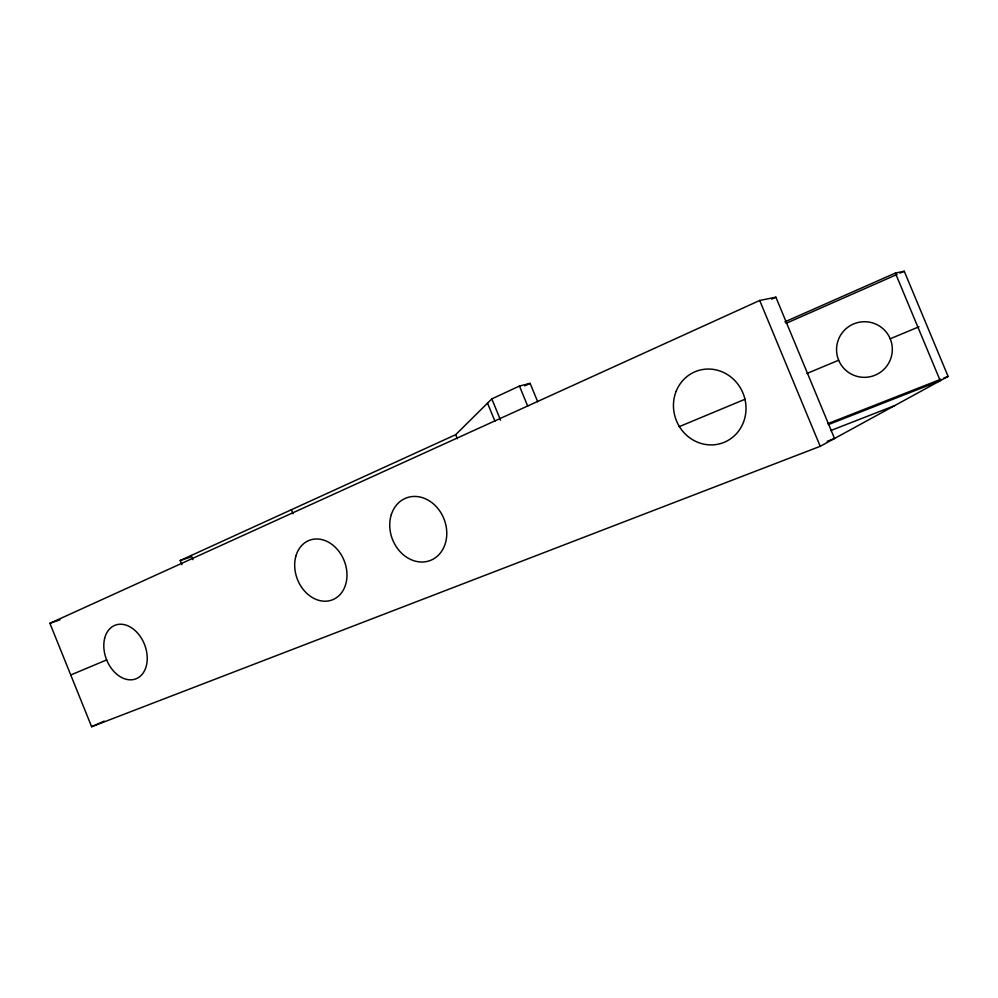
<?xml version="1.0" encoding="UTF-8"?>
<svg xmlns="http://www.w3.org/2000/svg" width="998" height="998" viewBox="0 0 998 998"><rect width="100%" height="100%" fill="white"/><g stroke="black" fill="none" stroke-linecap="round" stroke-linejoin="round"><path stroke-width="1.5" d="M181.91 564.668L180.214 560.502L455.687 434.679L491.814 398.901L519.459 386.039L530.125 383.357L537.697 401.77M827.255 441.291L834.528 438.496L775.883 297.204L759.703 300.46L49.9 623.301L91.629 726.731L820.206 446.318L948.1 376.408L904.263 271.269L895.368 273.065L784.877 321.843M524.736 385.864L530.125 383.357M771.616 299.126L775.883 297.204M91.629 726.731L104.141 721.13M786.075 323.34L897.14 274.413M899.996 273.153L904.263 271.269M70.758 674.972L106.661 659.915M679.114 426.695L745.232 399.163M807.045 373.414L838.669 360.241M890.204 338.784A27.919 27.794 -25.6 0 1 860.812 377.119A27.919 27.794 -25.6 0 1 842.312 332.671A27.919 27.794 -25.6 0 1 890.204 338.784L918.971 326.795M827.754 423.688L940.852 379.252M943.746 378.117L948.1 376.408M828.49 424.549L940.228 380.712L895.368 273.065M830.685 430.575L894.507 405.699M49.9 623.301L59.955 619.795M180.214 560.502L190.369 557.134M759.703 300.46L820.206 446.318M519.459 386.039L527.717 406.149M491.814 398.901L500.559 420.183M487.523 403.155L494.946 421.206M455.687 434.679L457.346 438.733M291.404 509.716L293.05 513.77M191.192 555.487L192.888 559.678M295.994 555.774A31.911 25.162 68.8 0 0 326.159 601.183A31.911 25.162 68.8 0 0 340.33 553.341A31.911 25.162 68.8 0 0 295.994 555.774M391.341 514.544A33.483 27.707 68.9 0 0 423.564 561.961A33.483 27.707 68.9 0 0 439.893 511.188A33.483 27.707 68.9 0 0 391.341 514.544M104.615 638.508A28.767 20.447 68.7 0 0 130.838 679.825A28.767 20.447 68.7 0 0 141.092 637.722A28.767 20.447 68.7 0 0 104.615 638.508M676.108 391.403A38.186 36.028 69.9 0 0 714.743 444.721A38.186 36.028 69.9 0 0 738.358 384.804A38.186 36.028 69.9 0 0 676.108 391.403"/></g></svg>
